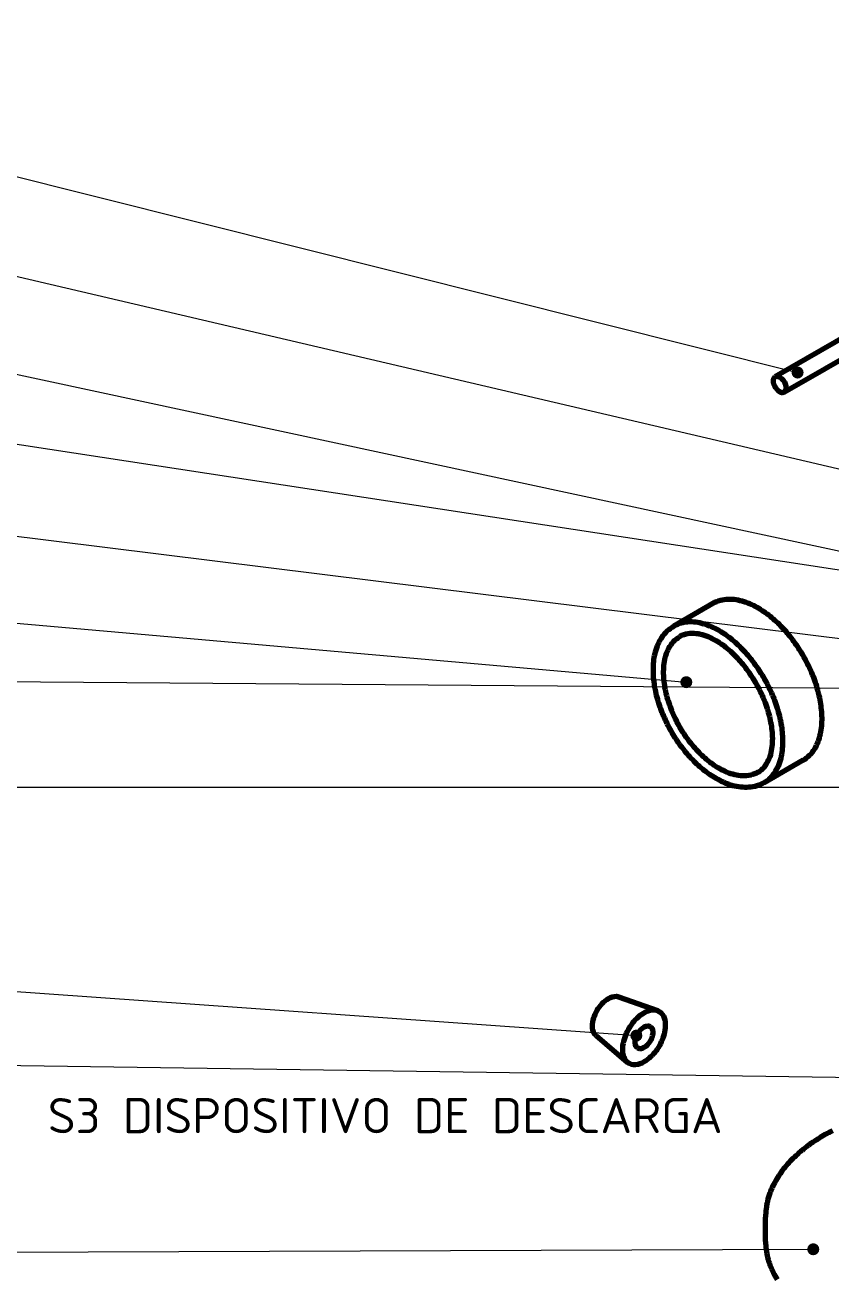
# Model space of a CAD drawing. Header units: millimetres. Extents: x 0 to 594, y 0 to 420.
# Drawn here: x 112.3 to 192.5, y 227.6 to 352.4 of the extents above; entities that cross this region are included whole.
import ezdxf
from ezdxf.enums import TextEntityAlignment as Align

# ---------------------------------------------------------------- set-up
doc = ezdxf.new("R2010")
doc.units = ezdxf.units.MM
for name, color, linetype, lineweight in [('01-VISIBLE', 7, 'CONTINUOUS', 70), ('06-TEXTO', 7, 'CONTINUOUS', 25), ('08-FINA', 5, 'CONTINUOUS', 18)]:
    doc.layers.add(name, color=color, linetype=linetype, lineweight=lineweight)
doc.styles.add('ISO3098', font='isocpeur.ttf')

msp = doc.modelspace()

# ---------------------------------------------------------------- hatches: boundary and pattern name
at = {"layer": '08-FINA'}
h = msp.add_hatch(color=7, dxfattribs=at)
h.dxf.hatch_style = 1
edge = h.paths.add_edge_path()
edge.add_arc((189.21, 317.77), 0.6, 0, 360)
h = msp.add_hatch(color=7, dxfattribs=at)
h.dxf.hatch_style = 1
edge = h.paths.add_edge_path()
edge.add_arc((178.13, 286.93), 0.6, 0, 360)
h = msp.add_hatch(color=7, dxfattribs=at)
h.dxf.hatch_style = 1
edge = h.paths.add_edge_path()
edge.add_arc((173.16, 251.73), 0.6, 0, 360)
h = msp.add_hatch(color=7, dxfattribs=at)
h.dxf.hatch_style = 1
edge = h.paths.add_edge_path()
edge.add_arc((190.77, 230.45), 0.6, 0, 360)

# ---------------------------------------------------------------- linework, layer by layer
at = {"layer": '01-VISIBLE'}
for p, q in [((186.98, 317.36), (197.24, 323.28)), ((187.88, 315.8), (198.14, 321.72)), ((180.78, 294.76), (176.89, 292.51)), ((189.78, 279.17), (185.89, 276.92)), ((171.39, 255.6), (175.25, 254.23)), ((169.15, 251.73), (172.27, 249.06)), ((186.02, 231.21), (186.02, 233.66))]:
    msp.add_line(p, q, dxfattribs=at)
for points in [[(187.88, 315.8), (187.68, 315.76), (187.49, 315.82), (187.31, 315.93), (187.16, 316.07), (187.04, 316.23), (186.93, 316.41), (186.86, 316.6), (186.81, 316.8), (186.8, 317.01), (186.85, 317.21), (186.98, 317.36)], [(186.98, 317.36), (187.05, 317.39), (187.13, 317.4), (187.21, 317.4), (187.29, 317.38), (187.36, 317.35), (187.43, 317.32)], [(187.43, 317.32), (187.61, 317.18), (187.76, 317.02), (187.89, 316.83), (187.98, 316.63), (188.05, 316.41), (188.07, 316.19), (188.02, 315.97), (187.88, 315.8)], [(189.78, 279.17), (189.95, 279.27), (190.11, 279.39), (190.26, 279.52), (190.41, 279.66), (190.55, 279.8), (190.68, 279.96), (190.8, 280.12), (190.91, 280.29), (191.01, 280.46), (191.1, 280.64), (191.18, 280.82), (191.26, 281.01), (191.33, 281.2), (191.39, 281.39), (191.44, 281.58), (191.49, 281.78), (191.53, 281.97), (191.56, 282.17), (191.59, 282.37), (191.61, 282.57), (191.62, 282.77), (191.63, 282.97), (191.64, 283.17), (191.64, 283.37), (191.63, 283.57), (191.63, 283.77), (191.61, 283.97), (191.6, 284.18), (191.57, 284.37), (191.55, 284.57), (191.52, 284.77), (191.49, 284.97), (191.45, 285.17), (191.41, 285.37), (191.37, 285.56), (191.32, 285.76), (191.27, 285.95), (191.22, 286.15), (191.17, 286.34), (191.11, 286.53), (191.05, 286.72), (190.98, 286.91), (190.92, 287.1), (190.85, 287.29), (190.78, 287.48), (190.7, 287.67), (190.63, 287.85), (190.55, 288.04), (190.46, 288.22), (190.38, 288.4), (190.29, 288.58), (190.2, 288.76), (190.11, 288.94), (190.02, 289.12), (189.92, 289.3), (189.83, 289.47), (189.72, 289.65), (189.62, 289.82), (189.52, 289.99), (189.41, 290.16), (189.3, 290.33), (189.19, 290.5), (189.08, 290.66), (188.96, 290.83), (188.84, 290.99), (188.72, 291.15), (188.6, 291.31), (188.47, 291.47), (188.35, 291.62), (188.22, 291.78), (188.09, 291.93), (187.96, 292.08), (187.82, 292.23), (187.68, 292.37), (187.54, 292.52), (187.4, 292.66), (187.26, 292.8), (187.11, 292.94), (186.96, 293.07), (186.81, 293.21), (186.66, 293.34), (186.5, 293.46), (186.34, 293.59), (186.18, 293.71), (186.02, 293.83), (185.86, 293.94), (185.69, 294.05), (185.52, 294.16), (185.35, 294.27), (185.18, 294.37), (185, 294.46), (184.82, 294.55), (184.64, 294.64), (184.45, 294.72), (184.27, 294.8), (184.08, 294.87), (183.89, 294.93), (183.7, 294.99), (183.5, 295.04), (183.31, 295.09), (183.11, 295.12), (182.91, 295.15), (182.71, 295.17), (182.51, 295.18), (182.31, 295.18), (182.11, 295.16), (181.91, 295.14), (181.71, 295.11), (181.52, 295.06), (181.32, 295), (181.14, 294.93), (180.95, 294.85), (180.78, 294.76)], [(185.89, 276.92), (185.71, 276.83), (185.53, 276.74), (185.34, 276.67), (185.15, 276.61), (184.96, 276.55), (184.76, 276.51), (184.56, 276.48), (184.36, 276.46), (184.16, 276.45), (183.96, 276.45), (183.76, 276.46), (183.56, 276.47), (183.36, 276.5), (183.16, 276.53), (182.97, 276.57), (182.77, 276.62), (182.58, 276.68), (182.39, 276.74), (182.2, 276.81), (182.01, 276.88), (181.83, 276.96), (181.65, 277.04), (181.47, 277.13), (181.29, 277.22), (181.11, 277.32), (180.94, 277.42), (180.77, 277.53), (180.6, 277.64), (180.44, 277.75), (180.27, 277.87), (180.11, 277.99), (179.95, 278.11), (179.8, 278.24), (179.64, 278.36), (179.49, 278.49), (179.34, 278.63), (179.19, 278.76), (179.05, 278.9), (178.91, 279.04), (178.77, 279.19), (178.63, 279.33), (178.49, 279.48), (178.36, 279.63), (178.23, 279.78), (178.1, 279.93), (177.97, 280.09), (177.84, 280.25), (177.72, 280.41), (177.6, 280.57), (177.48, 280.73), (177.37, 280.89), (177.25, 281.06), (177.14, 281.22), (177.03, 281.39), (176.92, 281.56), (176.82, 281.73), (176.72, 281.9), (176.62, 282.08), (176.52, 282.25), (176.42, 282.43), (176.33, 282.61), (176.24, 282.79), (176.15, 282.97), (176.06, 283.15), (175.98, 283.33), (175.9, 283.51), (175.82, 283.7), (175.74, 283.88), (175.67, 284.07), (175.6, 284.26), (175.53, 284.45), (175.47, 284.64), (175.4, 284.83), (175.34, 285.02), (175.29, 285.21), (175.23, 285.4), (175.18, 285.6), (175.14, 285.79), (175.09, 285.99), (175.05, 286.19), (175.01, 286.38), (174.98, 286.58), (174.95, 286.78), (174.92, 286.98), (174.9, 287.18), (174.88, 287.38), (174.86, 287.58), (174.85, 287.78), (174.85, 287.98), (174.85, 288.18), (174.85, 288.38), (174.86, 288.58), (174.87, 288.78), (174.89, 288.98), (174.91, 289.18), (174.94, 289.38), (174.98, 289.57), (175.02, 289.77), (175.07, 289.96), (175.13, 290.16), (175.19, 290.35), (175.26, 290.54), (175.34, 290.72), (175.42, 290.9), (175.51, 291.08), (175.62, 291.25), (175.72, 291.42), (175.84, 291.58), (175.97, 291.74), (176.1, 291.89), (176.24, 292.03), (176.39, 292.17), (176.55, 292.29), (176.72, 292.4), (176.89, 292.51)], [(181.39, 292.06), (181.21, 292.17), (181.02, 292.26), (180.84, 292.35), (180.65, 292.44), (180.46, 292.52), (180.27, 292.59), (180.08, 292.66), (179.88, 292.72), (179.68, 292.78), (179.48, 292.83), (179.28, 292.87), (179.08, 292.9), (178.87, 292.92), (178.67, 292.93), (178.46, 292.93), (178.25, 292.92), (178.05, 292.9), (177.85, 292.87), (177.65, 292.82), (177.45, 292.76), (177.26, 292.69), (177.07, 292.61), (176.89, 292.51)], [(185.89, 276.92), (186.06, 277.03), (186.22, 277.15), (186.38, 277.27), (186.52, 277.41), (186.66, 277.56), (186.79, 277.72), (186.91, 277.88), (187.02, 278.05), (187.12, 278.22), (187.22, 278.4), (187.3, 278.58), (187.37, 278.77), (187.44, 278.96), (187.5, 279.15), (187.56, 279.35), (187.6, 279.55), (187.64, 279.74), (187.67, 279.94), (187.7, 280.14), (187.72, 280.34), (187.74, 280.55), (187.74, 280.75), (187.75, 280.95), (187.75, 281.15), (187.74, 281.35), (187.74, 281.55), (187.72, 281.76), (187.7, 281.96), (187.68, 282.16), (187.66, 282.36), (187.63, 282.56), (187.59, 282.76), (187.56, 282.95), (187.52, 283.15), (187.47, 283.35), (187.43, 283.55), (187.38, 283.74), (187.32, 283.94), (187.27, 284.13), (187.21, 284.32), (187.15, 284.52), (187.08, 284.71), (187.01, 284.9), (186.94, 285.09), (186.87, 285.27), (186.8, 285.46), (186.72, 285.65), (186.64, 285.83), (186.56, 286.02), (186.47, 286.2), (186.38, 286.38), (186.29, 286.56), (186.2, 286.74), (186.11, 286.92), (186.01, 287.1), (185.91, 287.27), (185.81, 287.45), (185.7, 287.62), (185.6, 287.79), (185.49, 287.96), (185.38, 288.13), (185.27, 288.3), (185.15, 288.47), (185.03, 288.63), (184.92, 288.79), (184.79, 288.95), (184.67, 289.11), (184.54, 289.27), (184.42, 289.43), (184.29, 289.58), (184.15, 289.73), (184.02, 289.89), (183.88, 290.03), (183.74, 290.18), (183.6, 290.32), (183.46, 290.47), (183.31, 290.61), (183.17, 290.74), (183.02, 290.88), (182.86, 291.01), (182.71, 291.14), (182.55, 291.27), (182.39, 291.39), (182.23, 291.51), (182.07, 291.63), (181.9, 291.74), (181.73, 291.85), (181.56, 291.96), (181.39, 292.06)], [(185.29, 277.96), (185.11, 277.87), (184.92, 277.79), (184.73, 277.72), (184.54, 277.67), (184.34, 277.63), (184.14, 277.61), (183.94, 277.6), (183.74, 277.6), (183.54, 277.61), (183.34, 277.63), (183.15, 277.66), (182.95, 277.71), (182.75, 277.76), (182.56, 277.81), (182.37, 277.88), (182.19, 277.95), (182, 278.03), (181.82, 278.12), (181.64, 278.21), (181.46, 278.3), (181.29, 278.4), (181.12, 278.51), (180.95, 278.62), (180.79, 278.73), (180.62, 278.85), (180.46, 278.97), (180.3, 279.1), (180.15, 279.22), (180, 279.35), (179.85, 279.49), (179.7, 279.62), (179.56, 279.76), (179.41, 279.91), (179.28, 280.05), (179.14, 280.2), (179, 280.35), (178.87, 280.5), (178.74, 280.65), (178.62, 280.81), (178.49, 280.97), (178.37, 281.12), (178.25, 281.29), (178.13, 281.45), (178.02, 281.61), (177.91, 281.78), (177.8, 281.95), (177.69, 282.12), (177.59, 282.29), (177.49, 282.46), (177.39, 282.64), (177.29, 282.82), (177.2, 282.99), (177.11, 283.17), (177.02, 283.35), (176.93, 283.53), (176.85, 283.72), (176.77, 283.9), (176.69, 284.09), (176.62, 284.27), (176.55, 284.46), (176.48, 284.65), (176.41, 284.84), (176.35, 285.03), (176.29, 285.22), (176.24, 285.41), (176.18, 285.61), (176.13, 285.8), (176.09, 286), (176.05, 286.19), (176.01, 286.39), (175.98, 286.59), (175.95, 286.79), (175.92, 286.99), (175.9, 287.19), (175.89, 287.39), (175.88, 287.59), (175.87, 287.79), (175.87, 287.99), (175.88, 288.19), (175.89, 288.39), (175.91, 288.59), (175.93, 288.79), (175.96, 288.99), (176, 289.19), (176.04, 289.38), (176.1, 289.57), (176.16, 289.77), (176.23, 289.95), (176.31, 290.14), (176.4, 290.32), (176.5, 290.49), (176.61, 290.66), (176.73, 290.82), (176.86, 290.97), (177, 291.11), (177.16, 291.24), (177.32, 291.36), (177.49, 291.47)], [(181.09, 291.05), (180.9, 291.16), (180.72, 291.25), (180.53, 291.35), (180.33, 291.43), (180.14, 291.51), (179.94, 291.58), (179.74, 291.64), (179.53, 291.69), (179.33, 291.73), (179.12, 291.76), (178.91, 291.78), (178.7, 291.78), (178.49, 291.77), (178.28, 291.75), (178.07, 291.71), (177.87, 291.65), (177.67, 291.57), (177.49, 291.47)], [(185.29, 277.96), (185.46, 278.07), (185.61, 278.19), (185.76, 278.33), (185.9, 278.48), (186.02, 278.64), (186.13, 278.81), (186.23, 278.98), (186.32, 279.16), (186.4, 279.35), (186.47, 279.54), (186.53, 279.73), (186.58, 279.92), (186.62, 280.12), (186.66, 280.32), (186.68, 280.52), (186.7, 280.72), (186.72, 280.92), (186.72, 281.12), (186.73, 281.32), (186.72, 281.52), (186.71, 281.73), (186.7, 281.93), (186.68, 282.13), (186.66, 282.33), (186.63, 282.53), (186.6, 282.73), (186.56, 282.92), (186.52, 283.12), (186.48, 283.32), (186.43, 283.51), (186.38, 283.71), (186.33, 283.9), (186.27, 284.1), (186.21, 284.29), (186.15, 284.48), (186.08, 284.67), (186.01, 284.86), (185.94, 285.05), (185.86, 285.23), (185.78, 285.42), (185.7, 285.6), (185.62, 285.79), (185.53, 285.97), (185.44, 286.15), (185.35, 286.33), (185.25, 286.5), (185.16, 286.68), (185.06, 286.86), (184.96, 287.03), (184.85, 287.2), (184.74, 287.37), (184.63, 287.54), (184.52, 287.71), (184.41, 287.87), (184.29, 288.04), (184.17, 288.2), (184.05, 288.36), (183.92, 288.52), (183.8, 288.68), (183.67, 288.83), (183.54, 288.98), (183.4, 289.13), (183.27, 289.28), (183.13, 289.43), (182.99, 289.57), (182.84, 289.71), (182.7, 289.85), (182.55, 289.99), (182.39, 290.12), (182.24, 290.25), (182.08, 290.37), (181.92, 290.5), (181.76, 290.62), (181.6, 290.73), (181.43, 290.84), (181.26, 290.95), (181.09, 291.05)], [(169.15, 251.73), (169.01, 251.88), (168.91, 252.06), (168.84, 252.26), (168.81, 252.46), (168.8, 252.67), (168.8, 252.88), (168.83, 253.08), (168.87, 253.29), (168.93, 253.49), (169, 253.68), (169.07, 253.88), (169.16, 254.06), (169.26, 254.25), (169.37, 254.42), (169.49, 254.59), (169.62, 254.76), (169.75, 254.91), (169.9, 255.06), (170.05, 255.2), (170.22, 255.33), (170.39, 255.44), (170.58, 255.53), (170.77, 255.6), (170.98, 255.64), (171.18, 255.65), (171.39, 255.6)], [(172.27, 249.06), (172.13, 249.21), (172.01, 249.38), (171.93, 249.57), (171.87, 249.76), (171.83, 249.97), (171.81, 250.17), (171.8, 250.38), (171.81, 250.58), (171.83, 250.79), (171.87, 250.99), (171.92, 251.19), (171.97, 251.39), (172.03, 251.58), (172.11, 251.78), (172.19, 251.96), (172.28, 252.15), (172.37, 252.33), (172.47, 252.51), (172.58, 252.68), (172.7, 252.85), (172.82, 253.02), (172.95, 253.18), (173.09, 253.33), (173.24, 253.48), (173.39, 253.62), (173.54, 253.75), (173.71, 253.87), (173.88, 253.98), (174.06, 254.08), (174.25, 254.17), (174.45, 254.23), (174.65, 254.28), (174.85, 254.29), (175.06, 254.28), (175.25, 254.23)], [(175.25, 254.23), (175.44, 254.14), (175.6, 254.02), (175.74, 253.87), (175.85, 253.69), (175.93, 253.5), (175.99, 253.31), (176.02, 253.1), (176.04, 252.9), (176.04, 252.69), (176.03, 252.49), (176, 252.28), (175.97, 252.08), (175.92, 251.88), (175.86, 251.68), (175.8, 251.49), (175.72, 251.3), (175.64, 251.11), (175.55, 250.92), (175.45, 250.74), (175.35, 250.56), (175.24, 250.39), (175.12, 250.22), (174.99, 250.06), (174.86, 249.9), (174.72, 249.75), (174.58, 249.6), (174.42, 249.47), (174.26, 249.34), (174.1, 249.22), (173.92, 249.11)], [(173.3, 250.47), (173.15, 250.62), (173.07, 250.81), (173.04, 251.02), (173.05, 251.23), (173.09, 251.43), (173.16, 251.63), (173.25, 251.82), (173.35, 252.01), (173.47, 252.18), (173.61, 252.33), (173.77, 252.47), (173.95, 252.59), (174.14, 252.67), (174.35, 252.7), (174.55, 252.64)], [(174.55, 252.64), (174.7, 252.5), (174.78, 252.31), (174.81, 252.1), (174.79, 251.89), (174.75, 251.69), (174.69, 251.49), (174.6, 251.3), (174.5, 251.12), (174.38, 250.95), (174.25, 250.79), (174.09, 250.65), (173.92, 250.54)], [(173.92, 250.54), (173.82, 250.49), (173.72, 250.45), (173.62, 250.42), (173.51, 250.42), (173.4, 250.43), (173.3, 250.47)], [(173.92, 249.11), (173.73, 249), (173.52, 248.92), (173.31, 248.86), (173.09, 248.82), (172.87, 248.82), (172.66, 248.86), (172.45, 248.94), (172.27, 249.06)], [(192.68, 242.25), (192.5, 242.16), (192.32, 242.06), (192.14, 241.97), (191.97, 241.87), (191.79, 241.77), (191.62, 241.67), (191.45, 241.57), (191.28, 241.46), (191.11, 241.35), (190.94, 241.24), (190.77, 241.13), (190.61, 241.02), (190.44, 240.9), (190.28, 240.79), (190.12, 240.67), (189.96, 240.55), (189.8, 240.42), (189.65, 240.3), (189.49, 240.17), (189.34, 240.04), (189.19, 239.9), (189.04, 239.77), (188.9, 239.63), (188.75, 239.49), (188.61, 239.35), (188.47, 239.21), (188.34, 239.06), (188.2, 238.91), (188.07, 238.76), (187.94, 238.6), (187.82, 238.45), (187.69, 238.29), (187.57, 238.13), (187.46, 237.97), (187.35, 237.8), (187.24, 237.63), (187.13, 237.46), (187.03, 237.29), (186.93, 237.11), (186.84, 236.93), (186.75, 236.75), (186.67, 236.57), (186.59, 236.39), (186.51, 236.2), (186.44, 236.02), (186.38, 235.83), (186.32, 235.63), (186.26, 235.44), (186.21, 235.25), (186.17, 235.05), (186.13, 234.85), (186.1, 234.66), (186.07, 234.46), (186.05, 234.26), (186.04, 234.06), (186.03, 233.86), (186.02, 233.66)], [(186.02, 231.21), (186.03, 231.01), (186.04, 230.81), (186.05, 230.61), (186.07, 230.41), (186.1, 230.21), (186.14, 230.01), (186.18, 229.82), (186.22, 229.62), (186.27, 229.43), (186.33, 229.24), (186.4, 229.05), (186.46, 228.86), (186.54, 228.67), (186.62, 228.49), (186.7, 228.31), (186.79, 228.13), (186.88, 227.95), (186.98, 227.78), (187.08, 227.6), (187.18, 227.43)]]:
    msp.add_lwpolyline(points, dxfattribs=at)
at = {"layer": '08-FINA'}
for p, q in [((51.36, 352.38), (189.21, 317.77)), ((51.38, 341.45), (205.16, 305.4)), ((51.4, 330.53), (200.7, 298.4)), ((51.45, 319.79), (207.9, 295.91)), ((51.47, 308.92), (200.41, 290.4)), ((51.48, 298.08), (178.13, 286.93)), ((51.5, 287.44), (201.26, 286.27)), ((51.5, 276.47), (203.82, 276.47)), ((51.49, 260.39), (173.16, 251.73)), ((51.5, 249.64), (205.16, 247.4)), ((51.5, 229.94), (190.77, 230.45))]:
    msp.add_line(p, q, dxfattribs=at)

# ---------------------------------------------------------------- texts
at = {"layer": '06-TEXTO', "style": 'ISO3098'}
msp.add_text('S3 DISPOSITIVO DE DESCARGA', height=3.5, dxfattribs=at).set_placement((148.16, 243.76), align=Align.MIDDLE_CENTER)

doc.saveas('drawing.dxf')
